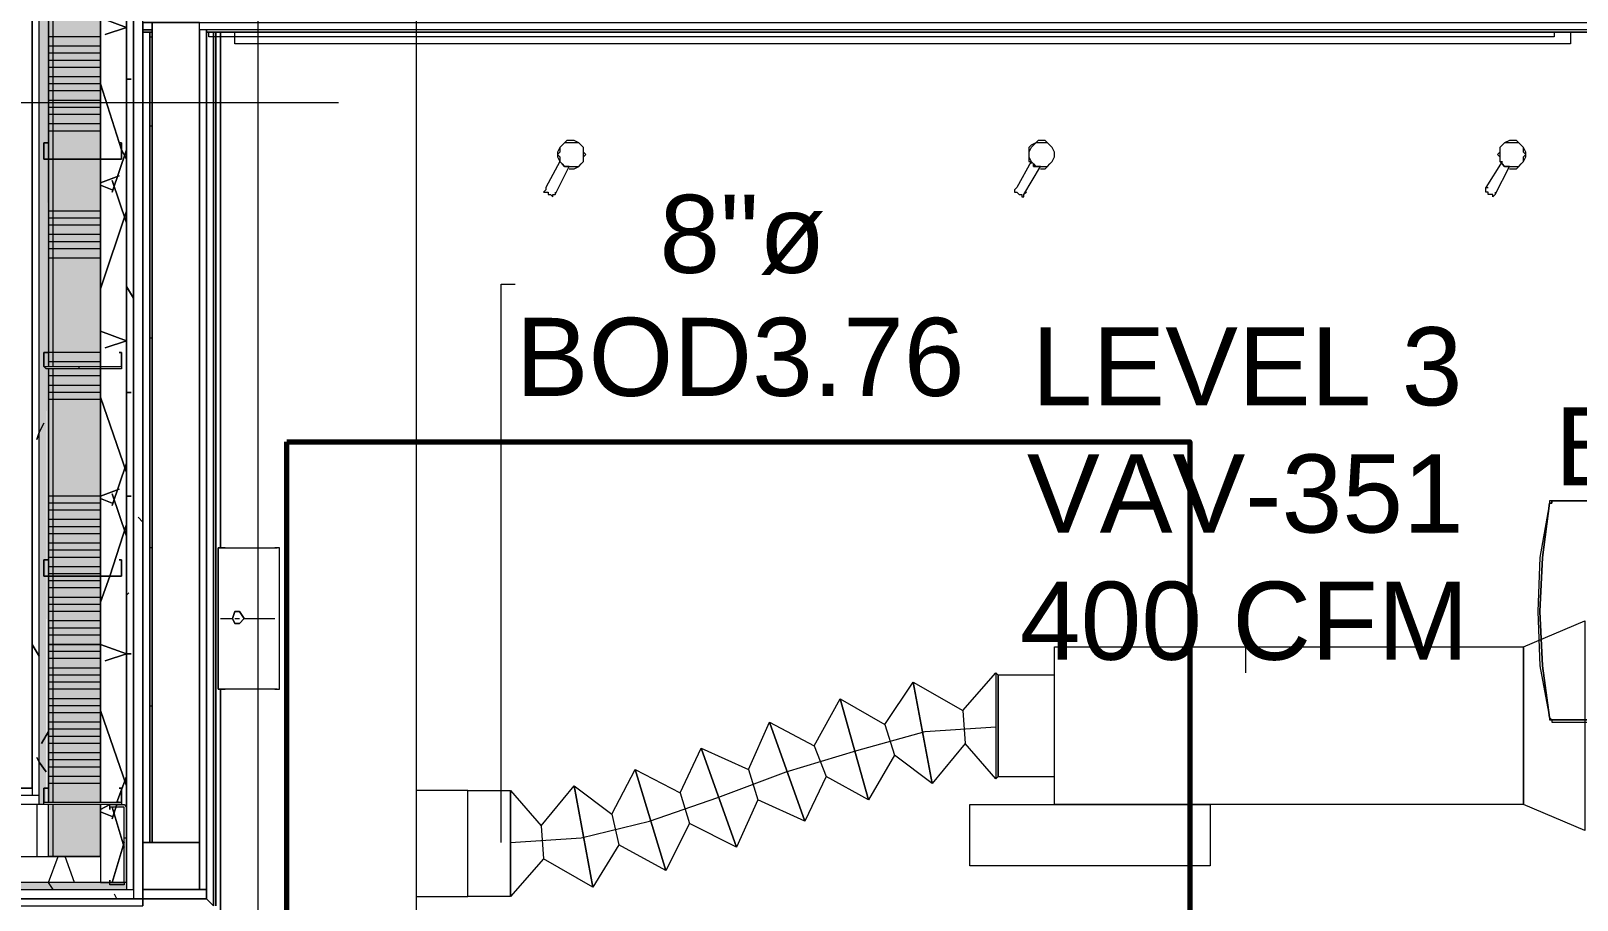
# Model space of a CAD drawing. Header units: metres. Extents: x -2 to 237, y -8 to 52.
# Drawn here: x 30.964 to 33.971, y 26.922 to 28.612 of the extents above; entities that cross this region are included whole.
import ezdxf

# ---------------------------------------------------------------- set-up
doc = ezdxf.new("R2010")
doc.units = ezdxf.units.M
doc.layers.add('HVAC - Ductos', color=5, linetype='Continuous', lineweight=0)
doc.layers.add('PDF_Text', color=7, linetype='Continuous', lineweight=0)
doc.layers.add('PDF_Geometry', color=7, linetype='Continuous', lineweight=0, true_color=0xaaaaaa)
doc.layers.add('PDF_Solid Fills', color=7, linetype='Continuous', lineweight=0, true_color=0xffffff)
doc.styles.add('PDF Helvetica', font='')
doc.styles.get('PDF Helvetica').set_extended_font_data('Helvetica')

msp = doc.modelspace()

# ---------------------------------------------------------------- hatches: boundary and pattern name
at = {"layer": 'PDF_Solid Fills', "lineweight": 0, "transparency": 33554559}
h = msp.add_hatch(color=256, dxfattribs=at)
h.paths.add_polyline_path([(31.0994, 29.989), (31.0994, 30.4884), (30.9986, 30.4884), (30.9986, 29.989)])
h.paths.add_polyline_path([(31.0994, 27.1072), (30.9986, 27.1072), (30.9986, 27.0064), (31.0994, 27.0064)])
h.paths.add_polyline_path([(31.0994, 27.9547), (30.9986, 27.9547), (30.9986, 27.1118), (31.0994, 27.1118)])
h.paths.add_polyline_path([(31.0994, 29.9844), (30.9986, 29.9844), (30.9986, 27.9593), (31.0994, 27.9593)])
h = msp.add_hatch(color=256, dxfattribs=at)
h.paths.add_polyline_path([(31.0994, 29.989), (31.0994, 30.4884), (30.9986, 30.4884), (30.9986, 29.989)])
h.paths.add_polyline_path([(31.0994, 27.1072), (30.9986, 27.1072), (30.9986, 27.0064), (31.0994, 27.0064)])
h.paths.add_polyline_path([(31.0994, 27.9547), (30.9986, 27.9547), (30.9986, 27.1118), (31.0994, 27.1118)])
h.paths.add_polyline_path([(31.0994, 29.9844), (30.9986, 29.9844), (30.9986, 27.9593), (31.0994, 27.9593)])
for points in [[(30.994, 29.989), (30.9986, 30.4746), (30.9803, 30.4746), (30.9803, 27.1072), (30.994, 27.1118), (30.9986, 29.9844)], [(30.994, 27.1118), (30.9986, 30.4746), (30.9803, 30.4746), (30.9803, 27.1072)], [(30.6733, 26.9514), (30.6733, 26.956), (29.615, 26.956), (29.615, 26.9423), (31.1499, 26.9423), (31.1499, 26.956), (30.7009, 26.956)]]:
    msp.add_hatch(color=256, dxfattribs=at).paths.add_polyline_path(points)
h = msp.add_hatch(color=256, dxfattribs=at)
h.paths.add_polyline_path([(31.1177, 27.1072), (31.1452, 27.1026), (31.1452, 27.1072)])
h.paths.add_polyline_path([(31.1452, 26.956), (31.1177, 26.956), (31.1452, 26.9514)])

# ---------------------------------------------------------------- linework, layer by layer
at = {"layer": 'HVAC - Ductos', "lineweight": 0}
for points in [[(31.7134, 30.6625), (31.7134, 26.8552), (31.4064, 26.8552), (31.4064, 30.6625)], [(33.9859, 27.0568), (33.8667, 27.1072), (33.8667, 27.4141), (33.9859, 27.4645)], [(32.955, 27.4141), (33.8667, 27.4141), (33.8667, 27.1072), (32.955, 27.1072)], [(32.8451, 27.3591), (32.8451, 27.3546), (32.8451, 27.3362), (32.8451, 27.3088), (32.8451, 27.2767), (32.8451, 27.2446), (32.8451, 27.208), (32.8451, 27.185), (32.8451, 27.1667), (32.8451, 27.1622), (32.955, 27.1622), (32.955, 27.1713), (32.955, 27.1896), (32.955, 27.208), (32.955, 27.2354), (32.955, 27.2584), (32.955, 27.2858), (32.955, 27.3088), (32.955, 27.3317), (32.955, 27.3454), (32.955, 27.3546), (32.955, 27.3591), (32.8451, 27.3591), (32.8405, 27.3637), (32.8405, 27.3546), (32.8405, 27.3362), (32.8405, 27.3088), (32.8405, 27.2767), (32.8405, 27.24), (32.8405, 27.208), (32.8405, 27.1804), (32.8405, 27.1667), (32.8405, 27.1576), (32.8451, 27.1622), (32.8451, 27.1667), (32.8451, 27.185), (32.8451, 27.208), (32.8451, 27.2446), (32.8451, 27.2767), (32.8451, 27.3088), (32.8451, 27.3362), (32.8451, 27.3546)], [(32.8451, 27.3591), (32.8451, 27.3546), (32.8451, 27.3454), (32.8451, 27.3317), (32.8451, 27.3088), (32.8451, 27.2858), (32.8451, 27.2584), (32.8451, 27.2354), (32.8451, 27.208), (32.8451, 27.1896), (32.8451, 27.1713), (32.8451, 27.1622), (32.8451, 27.1713), (32.8451, 27.1896), (32.8451, 27.208), (32.8451, 27.2354), (32.8451, 27.2584), (32.8451, 27.2858), (32.8451, 27.3088), (32.8451, 27.3317), (32.8451, 27.3454), (32.8451, 27.3546)], [(31.8966, 27.1346), (31.8966, 27.1301), (31.8966, 27.1209), (31.8966, 27.1026), (31.8966, 27.0842), (31.8966, 27.0568), (31.8966, 27.0339), (31.8966, 27.0064), (31.8966, 26.9835), (31.8966, 26.9605), (31.8966, 26.9422), (31.8966, 26.9331), (31.8966, 26.9285), (31.8966, 26.9331), (31.8966, 26.9422), (31.8966, 26.9605), (31.8966, 26.9835), (31.8966, 27.0064), (31.8966, 27.0339), (31.8966, 27.0568), (31.8966, 27.0842), (31.8966, 27.1026), (31.8966, 27.1209), (31.8966, 27.1301)], [(31.8966, 26.9285), (31.8966, 27.1346)], [(32.7901, 26.988), (32.7901, 27.1072), (33.2574, 27.1072), (33.2574, 26.988)]]:
    msp.add_lwpolyline(points, close=True, dxfattribs=at)
for points in [[(31.5622, 28.4725), (30.7788, 28.4725)], [(31.8784, 27.0339), (31.8784, 28.1197), (31.9058, 28.1197)], [(33.3261, 27.4141), (33.3261, 27.3637)], [(32.7763, 27.2904), (32.8405, 27.3637), (32.8405, 27.1576), (32.7809, 27.2263), (32.7167, 27.1484), (32.6801, 27.3454), (32.7763, 27.2904), (32.7809, 27.2263)], [(32.8405, 27.3637), (32.8405, 27.3546), (32.8405, 27.3362), (32.8405, 27.3088), (32.8405, 27.2767), (32.8405, 27.24), (32.8405, 27.208), (32.8405, 27.1804), (32.8405, 27.1667), (32.8405, 27.1576)], [(32.6251, 27.2629), (32.6801, 27.3454), (32.7167, 27.1484), (32.6434, 27.2034), (32.593, 27.1164), (32.5381, 27.3133), (32.6251, 27.2629), (32.6434, 27.2034)], [(32.4877, 27.2217), (32.5381, 27.3133), (32.593, 27.1164), (32.5106, 27.1622), (32.4694, 27.0751), (32.4006, 27.2675), (32.4877, 27.2217), (32.5106, 27.1622)], [(31.8966, 27.0339), (32.0341, 27.043), (32.1669, 27.0751), (32.2998, 27.1209), (32.4327, 27.1713), (32.5702, 27.2126), (32.703, 27.2492), (32.8405, 27.2584)], [(32.3594, 27.1759), (32.4006, 27.2675), (32.4694, 27.0751), (32.3777, 27.1164), (32.3365, 27.0247), (32.2677, 27.2171), (32.3594, 27.1759), (32.3777, 27.1164)], [(32.2265, 27.1301), (32.2677, 27.2171), (32.3365, 27.0247), (32.2449, 27.0705), (32.199, 26.9789), (32.1395, 27.1759), (32.2265, 27.1301), (32.2449, 27.0705)], [(32.0936, 27.0888), (32.1395, 27.1759), (32.199, 26.9789), (32.1074, 27.0293), (32.057, 26.9468), (32.0204, 27.1438), (32.0936, 27.0888), (32.1074, 27.0293)], [(31.9562, 27.0659), (32.0204, 27.1438), (32.057, 26.9468), (31.9608, 27.0018), (31.8966, 26.9285), (31.8142, 26.9285), (31.8142, 26.9331), (31.8142, 26.9422), (31.8142, 26.9605), (31.8142, 26.9835), (31.8142, 27.0064), (31.8142, 27.0339), (31.8142, 27.0568), (31.8142, 27.0842), (31.8142, 27.1026), (31.8142, 27.1209), (31.8142, 27.1301), (31.8142, 27.1346), (31.7134, 27.1346), (31.7134, 27.1301), (31.7134, 27.1209), (31.7134, 27.1026), (31.7134, 27.0842), (31.7134, 27.0568), (31.7134, 27.0339), (31.7134, 27.0064), (31.7134, 26.9835), (31.7134, 26.9605), (31.7134, 26.9422), (31.7134, 26.9331), (31.7134, 26.9285), (31.8142, 26.9285), (31.8142, 26.9331), (31.8142, 26.9422), (31.8142, 26.9605), (31.8142, 26.9835), (31.8142, 27.0064), (31.8142, 27.0339), (31.8142, 27.0568), (31.8142, 27.0842), (31.8142, 27.1026), (31.8142, 27.1209), (31.8142, 27.1301), (31.8142, 27.1346), (31.8966, 27.1346), (31.9562, 27.0659), (31.9608, 27.0018)]]:
    msp.add_lwpolyline(points, dxfattribs=at)
at = {"layer": 'PDF_Geometry', "lineweight": 0}
for points in [[(31.1819, 29.3934), (31.1819, 30.6579), (31.1636, 30.6579), (31.1636, 26.9239), (31.1819, 26.9239), (31.1819, 28.6283), (31.1819, 26.9239), (31.1819, 30.6717), (31.1819, 29.3934), (31.1819, 30.4563), (31.1819, 30.6579), (31.1819, 30.6717), (29.615, 30.6717)], [(29.615, 26.9422), (30.9666, 26.9422), (31.1499, 26.9422), (31.1636, 26.9422), (31.1636, 30.4563), (31.1636, 30.6396), (31.1636, 30.6579), (29.615, 30.6579)], [(31.1499, 30.5892), (31.1499, 26.956), (31.1499, 30.4563), (31.1499, 30.5892), (31.1499, 30.6396), (29.615, 30.6396)], [(30.9986, 27.1072), (30.9803, 27.1072), (30.9803, 30.4746), (30.9986, 30.4746), (30.9986, 30.3922), (30.9986, 29.989), (30.9986, 30.3922), (30.9986, 30.4884), (31.0994, 30.4884), (31.0994, 30.3922), (31.0994, 29.989), (31.0994, 30.3922), (31.0994, 30.5892), (31.0994, 30.4884), (31.0994, 30.4563), (31.0994, 30.3922), (31.0994, 29.989), (30.9986, 29.989), (30.9986, 30.3922), (30.9986, 30.4563), (30.9986, 30.4746), (30.9986, 30.4884), (29.615, 30.4884)], [(29.615, 27.1255), (30.9666, 27.1255), (30.9803, 27.1255), (30.9803, 30.4563), (30.9803, 30.4746), (29.615, 30.4746)], [(29.615, 27.1392), (30.9666, 27.1392), (30.9666, 30.4563), (30.9666, 27.1392), (30.9666, 30.4563), (29.615, 30.4563)], [(30.9666, 30.4563), (30.9666, 27.1392), (30.9666, 30.4563)], [(30.9986, 27.9593), (30.9986, 28.3625), (30.9986, 28.7703), (30.9986, 29.1735), (30.9986, 29.5813), (30.9986, 29.9844)], [(31.0078, 27.9593), (31.0078, 28.3625), (31.0078, 28.7703), (31.0078, 29.1735), (31.0078, 29.5813), (31.0078, 29.9844)], [(31.0994, 27.1118), (31.0994, 27.5516), (31.0994, 27.9593), (31.0994, 28.3625), (31.0994, 28.7703), (31.0994, 29.1735), (31.0994, 29.5813), (31.0994, 29.9844)], [(29.6425, 25.5769), (29.6425, 26.8964), (29.6379, 26.901), (29.6333, 26.9055), (29.6287, 26.9101), (29.6287, 25.5678), (29.6287, 26.9101), (29.615, 26.9239), (30.9666, 26.9239), (31.1636, 26.9239), (31.1819, 26.9239), (30.7191, 26.9239), (30.7191, 26.9101), (31.1819, 26.9101), (31.1819, 26.9239), (31.1819, 28.6283), (34.1875, 28.6283), (39.7175, 28.6283)], [(34.1875, 28.6145), (31.3056, 28.6145), (31.3056, 28.6099), (31.3194, 28.6099), (31.3194, 26.9101), (31.3056, 26.9239), (31.1819, 26.9239), (31.1819, 27.0339), (31.1819, 28.6099), (31.2003, 28.6099), (31.1819, 28.6099), (31.1819, 27.0339), (31.1819, 26.9422), (31.2919, 26.9422), (31.3056, 26.9422), (31.3056, 28.6145), (31.2919, 28.6145), (31.2919, 26.9422), (31.2919, 27.0339), (31.2003, 27.0339), (31.2919, 27.0339), (31.2919, 28.6283), (31.2003, 28.6283), (31.2003, 27.0339)], [(31.2003, 27.0613), (31.2003, 27.0339), (31.1819, 27.0339), (31.2003, 27.0339), (31.2003, 28.6099), (31.2003, 28.6145), (31.1819, 28.6145), (31.2003, 28.6145), (31.2003, 28.6283), (31.1819, 28.6283)], [(31.0994, 28.6008), (30.9986, 28.6008)], [(31.1957, 27.0339), (31.1957, 28.6099), (31.1957, 27.0339), (31.1957, 28.6099), (31.1957, 27.0339), (31.1957, 28.6099), (31.1957, 27.0339), (31.1957, 28.6099), (31.1957, 27.0339), (31.1957, 28.6099), (31.1957, 27.0339), (31.1957, 27.0613)], [(31.1957, 28.6099), (31.1957, 27.0339), (31.1957, 28.6099)], [(31.1957, 28.5687), (31.1957, 28.6008), (31.2003, 28.6008), (31.2003, 28.5733)], [(34.0088, 28.6099), (34.0088, 27.6982), (34.0088, 28.6099), (34.0088, 27.6982), (34.0088, 28.6099), (34.0088, 27.6982), (34.0088, 28.6099), (34.0225, 28.6099), (31.3056, 28.6099), (31.3194, 28.6099), (31.3194, 26.9101), (31.3194, 28.6099), (31.3194, 26.9101), (31.3056, 26.9239), (31.3056, 27.0339), (31.3056, 28.6099), (31.3056, 26.9239), (31.3194, 26.9101), (31.3194, 28.6099), (31.3194, 26.9101), (31.3194, 28.6099), (31.3194, 26.9101)], [(31.3056, 28.6099), (31.3056, 28.6099)], [(31.3056, 26.9239), (31.3056, 28.6099), (31.3056, 26.9239)], [(31.3194, 26.9101), (31.3056, 26.9239), (31.3056, 28.6099), (34.0225, 28.6099)], [(31.324, 26.9101), (31.324, 28.6099), (31.324, 26.9101), (31.324, 28.6099), (31.324, 26.9101), (31.324, 28.6099), (31.324, 26.9101)], [(31.0994, 28.5825), (30.9986, 28.5825)], [(31.0994, 28.5687), (30.9986, 28.5687)], [(32.199, 28.587), (31.411, 28.587)], [(33.0696, 28.587), (32.2495, 28.587)], [(33.908, 28.587), (33.12, 28.587)], [(31.0994, 28.5549), (30.9986, 28.5549)], [(31.0994, 28.5412), (30.9986, 28.5412)], [(31.0994, 28.5229), (30.9986, 28.5229)], [(31.0994, 28.5091), (30.9986, 28.5091)], [(31.0994, 28.4954), (30.9986, 28.4954)], [(31.0994, 28.4771), (30.9986, 28.4771)], [(31.0994, 28.4633), (30.9986, 28.4633)], [(31.0994, 28.4496), (30.9986, 28.4496)], [(31.2003, 28.4541), (31.2003, 28.4267), (31.1957, 28.4267), (31.1957, 28.4541)], [(31.0994, 28.4313), (30.9986, 28.4313)], [(31.0994, 28.4175), (30.9986, 28.4175)], [(30.9986, 28.3946), (30.9986, 28.3946)], [(31.1361, 28.3946), (31.1361, 28.3946)], [(32.0112, 28.3442), (32.0158, 28.3442), (32.0204, 28.3442), (32.0295, 28.3488), (32.0341, 28.3534), (32.0387, 28.3579), (32.0387, 28.3671), (32.0432, 28.3717), (32.0387, 28.3763), (32.0387, 28.3854), (32.0341, 28.39), (32.0295, 28.3946), (32.0204, 28.3992), (32.0158, 28.3992), (32.0066, 28.3992), (32.002, 28.3946), (31.9974, 28.39), (31.9928, 28.3854), (31.9883, 28.3763), (31.9883, 28.3717), (31.9883, 28.3671), (31.9928, 28.3579)], [(32.9275, 28.3442), (32.9367, 28.3442), (32.9412, 28.3488), (32.9458, 28.3534), (32.9504, 28.3579), (32.955, 28.3671), (32.955, 28.3717), (32.955, 28.3763), (32.9504, 28.3854), (32.9458, 28.39), (32.9412, 28.3946), (32.9367, 28.3992), (32.9275, 28.3992), (32.9229, 28.3992), (32.9183, 28.3946), (32.9092, 28.39), (32.9046, 28.3854), (32.9046, 28.3763), (32.9046, 28.3717), (32.9046, 28.3671), (32.9046, 28.3579), (32.9092, 28.3579)], [(33.8393, 28.3442), (33.8439, 28.3442), (33.853, 28.3442), (33.8576, 28.3488), (33.8621, 28.3534), (33.8667, 28.3579), (33.8713, 28.3671), (33.8713, 28.3717), (33.8713, 28.3763), (33.8667, 28.3854), (33.8621, 28.39), (33.8576, 28.3946), (33.853, 28.3992), (33.8439, 28.3992), (33.8393, 28.3992), (33.8301, 28.3946), (33.8255, 28.39), (33.8209, 28.3854), (33.8209, 28.3763), (33.8163, 28.3717), (33.8209, 28.3671), (33.8209, 28.3579), (33.8255, 28.3579)], [(31.1407, 28.3625), (31.1407, 28.3625)], [(31.1407, 28.3625), (31.1407, 28.3625)], [(32.0112, 28.3488), (32.0066, 28.3488), (32.002, 28.3488), (31.9974, 28.3534), (31.9928, 28.3579), (31.9654, 28.3076), (31.9654, 28.303), (31.9608, 28.2984), (31.9654, 28.2984), (31.97, 28.2984), (31.97, 28.2938), (31.9746, 28.2938), (31.9791, 28.2892), (31.9791, 28.2938), (31.9837, 28.2938)], [(31.9837, 28.2984), (31.9837, 28.2938), (32.0112, 28.3488), (32.0066, 28.3488), (32.002, 28.3488), (31.9974, 28.3534)], [(32.9092, 28.3534), (32.9092, 28.3579), (32.8817, 28.3076), (32.8771, 28.303), (32.8771, 28.2984), (32.8817, 28.2984), (32.8863, 28.2938), (32.8909, 28.2938), (32.8909, 28.2892), (32.8954, 28.2892), (32.8954, 28.2938)], [(32.9, 28.2984), (32.8954, 28.2938), (32.9275, 28.3488), (32.9229, 28.3488), (32.9183, 28.3488), (32.9138, 28.3488), (32.9138, 28.3534), (32.9138, 28.3488), (32.9183, 28.3488), (32.9229, 28.3488)], [(33.8393, 28.3488), (33.8347, 28.3488), (33.8301, 28.3488), (33.8255, 28.3534), (33.8255, 28.3579), (33.7935, 28.3076), (33.7981, 28.3076)], [(33.8117, 28.2984), (33.8117, 28.2938), (33.8393, 28.3488), (33.8347, 28.3488), (33.8301, 28.3488), (33.8255, 28.3534)], [(31.9654, 28.3076), (31.9654, 28.3076)], [(32.8817, 28.3076), (32.8817, 28.3076)], [(33.8117, 28.2938), (33.8072, 28.2892), (33.8072, 28.2938), (33.8026, 28.2938), (33.7981, 28.2938), (33.7981, 28.2984), (33.7935, 28.2984), (33.7935, 28.303), (33.7935, 28.3076)], [(31.0994, 28.2618), (30.9986, 28.2618)], [(31.0994, 28.248), (30.9986, 28.248)], [(31.0994, 28.2342), (30.9986, 28.2342)], [(31.0994, 28.2159), (30.9986, 28.2159)], [(31.0994, 28.2022), (30.9986, 28.2022)], [(31.0994, 28.1884), (30.9986, 28.1884)], [(31.0994, 28.1701), (30.9986, 28.1701)], [(31.2003, 28.0143), (31.1957, 28.0143), (31.1957, 28.0189), (31.1957, 28.0464)], [(31.2003, 28.0464), (31.2003, 28.0189)], [(31.0994, 27.9869), (30.9986, 27.9869)], [(30.9986, 27.9869), (30.9986, 27.9869)], [(31.0994, 27.9685), (30.9986, 27.9685)], [(31.1361, 27.9869), (31.1361, 27.9869)], [(31.0994, 27.9547), (30.9986, 27.9547), (30.9986, 27.5516), (30.9986, 27.1118), (30.9986, 27.5516), (30.9986, 27.9547), (30.9986, 27.5516), (30.9986, 27.1118)], [(31.0994, 27.9411), (30.9986, 27.9411)], [(31.0078, 27.1118), (31.0078, 27.5516), (31.0078, 27.9547)], [(31.1407, 27.9593), (31.1407, 27.9593)], [(31.0994, 27.9227), (30.9986, 27.9227)], [(31.0994, 27.9089), (30.9986, 27.9089)], [(31.0994, 27.8952), (30.9986, 27.8952)], [(31.0994, 27.7074), (30.9986, 27.7074)], [(31.0994, 27.6936), (30.9986, 27.6936)], [(31.0994, 27.6798), (30.9986, 27.6798)], [(31.0994, 27.6616), (30.9986, 27.6616)], [(31.0994, 27.6478), (30.9986, 27.6478)], [(31.0994, 27.634), (30.9986, 27.634)], [(31.2003, 27.634), (31.2003, 27.6066), (31.1957, 27.6066), (31.1957, 27.6386)], [(31.0994, 27.6157), (30.9986, 27.6157)], [(31.0994, 27.602), (30.9986, 27.602)], [(31.3423, 27.6066), (31.3377, 27.6066), (31.3286, 27.6066), (31.4385, 27.6066)], [(31.4064, 27.6066), (31.4156, 27.6066), (31.4293, 27.6066)], [(31.4385, 27.3317), (31.443, 27.3317), (31.4476, 27.3317), (31.4476, 27.6066), (31.443, 27.6066), (31.4385, 27.6066), (31.443, 27.6066)], [(31.0994, 27.5882), (30.9986, 27.5882)], [(30.9986, 27.5837), (30.9986, 27.5837)], [(31.1361, 27.5837), (31.1361, 27.5837)], [(31.0994, 27.5699), (30.9986, 27.5699)], [(31.0994, 27.5562), (30.9986, 27.5562)], [(31.0994, 27.5424), (30.9986, 27.5424)], [(31.1407, 27.5516), (31.1407, 27.5516)], [(31.1407, 27.5516), (31.1407, 27.5516)], [(31.0994, 27.5287), (30.9986, 27.5287)], [(31.0994, 27.5103), (30.9986, 27.5103)], [(31.0994, 27.4966), (30.9986, 27.4966)], [(31.0994, 27.4829), (30.9986, 27.4829)], [(31.0994, 27.4645), (30.9986, 27.4645)], [(31.0994, 27.4508), (30.9986, 27.4508)], [(31.3331, 27.4691), (31.356, 27.4691)], [(31.3606, 27.4691), (31.3698, 27.4691)], [(31.3789, 27.4691), (31.4202, 27.4691), (31.4385, 27.4691)], [(31.0994, 27.4371), (30.9986, 27.4371)], [(31.0994, 27.4049), (30.9986, 27.4049)], [(31.0994, 27.3913), (30.9986, 27.3913)], [(31.0994, 27.3729), (30.9986, 27.3729)], [(31.0994, 27.3591), (30.9986, 27.3591)], [(31.0994, 27.3454), (30.9986, 27.3454)], [(31.0994, 27.3317), (30.9986, 27.3317)], [(31.443, 27.3317), (31.4385, 27.3317), (31.3286, 27.3317), (31.3377, 27.3317), (31.3423, 27.3317)], [(31.4293, 27.3317), (31.4156, 27.3317), (31.4064, 27.3317)], [(31.0994, 27.3133), (30.9986, 27.3133)], [(31.0994, 27.2996), (30.9986, 27.2996)], [(31.0994, 27.2858), (30.9986, 27.2858)], [(31.1957, 27.2675), (31.1957, 27.2996), (31.2003, 27.2996), (31.2003, 27.2675)], [(31.0994, 27.2675), (30.9986, 27.2675)], [(31.0994, 27.2538), (30.9986, 27.2538)], [(31.0994, 27.24), (30.9986, 27.24)], [(31.0994, 27.2263), (30.9986, 27.2263)], [(31.0994, 27.208), (30.9986, 27.208)], [(31.0994, 27.1942), (30.9986, 27.1942)], [(31.0994, 27.1804), (30.9986, 27.1804)], [(31.0994, 27.1622), (30.9986, 27.1622)], [(30.9666, 27.1392), (30.9666, 27.1392)], [(30.9666, 27.1392), (30.9666, 27.1392)], [(30.9666, 27.1392), (30.9666, 27.1392)], [(31.0994, 27.1484), (30.9986, 27.1484)], [(30.9986, 27.1392), (30.9986, 27.1392)], [(31.1361, 27.1392), (31.1361, 27.1392)], [(31.0994, 27.1072), (31.0994, 26.956), (31.1453, 26.956), (31.0994, 26.956), (30.9666, 26.956), (30.6733, 26.956), (29.6883, 26.956)], [(30.9757, 27.1072), (30.9757, 27.0064)], [(31.0078, 27.0064), (31.0078, 27.1072)], [(31.1177, 27.098), (31.1177, 27.098)], [(31.1407, 27.1118), (31.1407, 27.1118)], [(31.1453, 27.1026), (31.1453, 27.1026)], [(31.1177, 26.9605), (31.1177, 26.9605)], [(31.1453, 26.956), (31.1453, 26.956)], [(30.9666, 26.9239), (31.1636, 26.9239)], [(31.1636, 26.9239), (31.1636, 26.9239)], [(31.1819, 26.9101), (31.1819, 26.9239), (31.1819, 26.9101)], [(31.1819, 26.9239), (31.3056, 26.9239), (31.1819, 26.9239)], [(31.3056, 26.9239), (31.3056, 26.9239)]]:
    msp.add_lwpolyline(points, dxfattribs=at)
for points in [[(29.615, 26.9239), (30.9666, 26.9239), (31.1819, 26.9239), (31.1819, 30.4563), (31.1819, 30.6717), (29.615, 30.6717), (29.615, 30.4563), (30.9666, 30.4563), (30.9666, 27.1392), (29.615, 27.1392)], [(31.1499, 30.6396), (31.1499, 26.9422), (31.1636, 26.9422), (31.1636, 30.6396)], [(30.9803, 27.1255), (30.9803, 30.4563), (30.9666, 30.4563), (30.9666, 27.1255)], [(30.9986, 27.9593), (30.9986, 28.3625), (30.9986, 28.7703), (30.9986, 29.1735), (30.9986, 29.5813), (30.9986, 29.9844), (30.9986, 29.5813), (30.9986, 29.1735), (30.9986, 28.7703), (30.9986, 28.3625)], [(31.0994, 27.1118), (31.0994, 27.5516), (31.0994, 27.9593), (31.0994, 28.3625), (31.0994, 28.7703), (31.0994, 29.1735), (31.0994, 29.5813), (31.0994, 29.9844), (31.0994, 29.5813), (31.0994, 29.1735), (31.0994, 28.7703), (31.0994, 28.3625), (31.0994, 27.9593), (31.0994, 27.5516)], [(33.9263, 28.6099), (33.9263, 28.6008), (31.3102, 28.6008), (31.3102, 28.6099)], [(31.3331, 27.6066), (31.3331, 28.6099), (31.3286, 28.6099), (31.3331, 28.6099)], [(33.9584, 28.6099), (33.9584, 28.587), (31.3606, 28.587), (31.3606, 28.6099)], [(31.1407, 28.3625), (30.994, 28.3625), (30.9895, 28.3625), (30.9895, 28.3946), (30.9986, 28.3946), (30.9895, 28.3946), (30.9895, 28.3625), (30.994, 28.3625), (31.1407, 28.3625), (31.1407, 28.3946)], [(31.1361, 28.3946), (31.1407, 28.3946)], [(32.0387, 28.3579), (32.0387, 28.3671), (32.0387, 28.3717), (32.0387, 28.3763), (32.0387, 28.3854), (32.0341, 28.39), (32.0295, 28.3946), (32.0204, 28.3946), (32.0158, 28.3946), (32.0066, 28.3946), (32.002, 28.3946), (31.9974, 28.39), (31.9928, 28.3854), (31.9928, 28.3763), (31.9883, 28.3717), (31.9928, 28.3671), (31.9928, 28.3579), (31.9974, 28.3534), (32.002, 28.3488), (32.0066, 28.3488), (32.0158, 28.3488), (32.0204, 28.3488), (32.0295, 28.3488), (32.0341, 28.3534)], [(32.9504, 28.3579), (32.955, 28.3671), (32.955, 28.3717), (32.955, 28.3763), (32.9504, 28.3854), (32.9458, 28.39), (32.9412, 28.3946), (32.9367, 28.3946), (32.9275, 28.3946), (32.9229, 28.3946), (32.9183, 28.3946), (32.9138, 28.39), (32.9092, 28.3854), (32.9046, 28.3763), (32.9046, 28.3717), (32.9046, 28.3671), (32.9092, 28.3579), (32.9138, 28.3534), (32.9183, 28.3488), (32.9229, 28.3488), (32.9275, 28.3488), (32.9367, 28.3488), (32.9412, 28.3488), (32.9458, 28.3534)], [(33.8667, 28.3579), (33.8667, 28.3671), (33.8713, 28.3717), (33.8667, 28.3763), (33.8667, 28.3854), (33.8621, 28.39), (33.8576, 28.3946), (33.8484, 28.3946), (33.8439, 28.3946), (33.8393, 28.3946), (33.8301, 28.3946), (33.8255, 28.39), (33.8209, 28.3854), (33.8209, 28.3763), (33.8209, 28.3717), (33.8209, 28.3671), (33.8209, 28.3579), (33.8255, 28.3534), (33.8301, 28.3488), (33.8393, 28.3488), (33.8439, 28.3488), (33.8484, 28.3488), (33.8576, 28.3488), (33.8621, 28.3534)], [(31.1407, 27.9593), (31.1407, 27.9547), (30.994, 27.9547), (30.9895, 27.9593), (30.9895, 27.9869), (30.9986, 27.9869), (30.9895, 27.9869), (30.9895, 27.9593), (30.994, 27.9593), (31.1407, 27.9593), (31.1407, 27.9869)], [(31.1361, 27.9869), (31.1407, 27.9869)], [(34.0179, 27.6982), (33.9263, 27.6982), (33.9217, 27.6982), (33.9171, 27.6982), (33.9171, 27.6936), (33.8988, 27.5882), (33.8943, 27.4829), (33.8988, 27.3775), (33.9171, 27.2767), (33.9171, 27.2721), (33.9217, 27.2721), (33.9217, 27.2675), (33.9263, 27.2675), (34.0179, 27.2675), (34.0179, 27.6982), (34.0179, 27.7028), (34.0179, 27.7074), (34.0179, 27.7028)], [(33.9905, 27.6982), (33.9263, 27.6982), (33.9217, 27.6982), (33.9217, 27.6936), (33.9171, 27.6936), (33.9034, 27.5882), (33.8988, 27.4829), (33.9034, 27.3775), (33.9171, 27.2767), (33.9217, 27.2721), (33.9263, 27.2721), (33.9905, 27.2721), (33.9263, 27.2721), (33.9217, 27.2721), (33.9171, 27.2767), (33.9034, 27.3775), (33.8988, 27.4829), (33.9034, 27.5882), (33.9171, 27.6936), (33.9217, 27.6936), (33.9217, 27.6982), (33.9263, 27.6982)], [(31.3286, 27.6066), (31.3286, 27.3317)], [(31.1407, 27.5516), (30.994, 27.5516), (30.9895, 27.5516), (30.9895, 27.5837), (30.9986, 27.5837), (30.9895, 27.5837), (30.9895, 27.5516), (30.994, 27.5516), (31.1407, 27.5516), (31.1407, 27.5837)], [(31.1361, 27.5837), (31.1407, 27.5837)], [(31.3789, 27.4691), (31.3698, 27.4599), (31.3606, 27.4599), (31.356, 27.4691), (31.3606, 27.4829), (31.3698, 27.4829)], [(31.356, 27.4691), (31.3606, 27.4599), (31.3698, 27.4599), (31.3789, 27.4691), (31.3698, 27.4829), (31.3606, 27.4829)], [(30.9986, 27.4187), (31.0994, 27.4187)], [(31.3331, 26.8964), (31.3331, 27.3317)], [(31.1407, 27.1118), (31.1407, 27.1072), (30.994, 27.1072), (30.9895, 27.1072), (30.9895, 27.1118), (30.9895, 27.1392), (30.9986, 27.1392), (30.9895, 27.1392), (30.9895, 27.1118), (30.994, 27.1118), (31.1407, 27.1118), (31.1407, 27.1392)], [(31.1361, 27.1392), (31.1407, 27.1392)], [(31.0994, 27.0064), (30.9986, 27.0064), (30.9986, 27.1072), (30.9803, 27.1072), (30.9666, 27.1072), (29.615, 27.1072), (29.615, 27.0064), (29.6929, 27.0064), (30.6733, 27.0064), (30.9666, 27.0064), (30.9986, 27.0064), (31.0994, 27.0064), (31.0994, 27.1072)], [(31.1453, 27.1072), (31.1499, 27.1026), (31.1499, 26.956), (31.1453, 26.956), (31.1453, 26.9514), (31.1177, 26.9514), (31.1177, 26.9605), (31.1177, 26.956), (31.1453, 26.956), (31.1453, 27.1026), (31.1177, 27.1026), (31.1177, 27.098), (31.1177, 27.1072)], [(31.3056, 26.9239), (31.3056, 26.9422), (31.1819, 26.9422), (31.1819, 26.9239)], [(31.1819, 26.9239), (31.3056, 26.9239)]]:
    msp.add_lwpolyline(points, close=True, dxfattribs=at)
at = {"layer": 'PDF_Geometry', "color": 254, "lineweight": 0, "true_color": 0xdddddd}
for points in [[(31.1499, 28.6191), (31.1086, 28.6054), (31.1499, 28.6191), (31.0994, 28.6374)], [(31.0994, 28.5091), (31.1407, 28.3809), (31.1499, 28.3625), (31.1407, 28.3809)], [(31.1499, 28.3809), (31.1223, 28.2984)], [(31.1361, 28.3305), (31.0994, 28.3167)], [(31.0994, 28.3121), (31.1223, 28.303)], [(31.1223, 28.3213), (31.1499, 28.2388)], [(31.1499, 28.2618), (31.0994, 28.1105)], [(31.1499, 28.0097), (31.1086, 27.996), (31.1499, 28.0097), (31.0994, 28.0281)], [(31.0994, 27.8998), (31.1499, 27.7532)], [(31.1499, 27.7715), (31.1223, 27.689)], [(31.1361, 27.7211), (31.0994, 27.7074)], [(31.0994, 27.7028), (31.1223, 27.6936)], [(31.1223, 27.712), (31.1499, 27.6295)], [(31.1499, 27.6524), (31.1177, 27.5516), (31.0994, 27.5012), (31.1177, 27.5516)], [(31.1499, 27.4004), (31.1086, 27.3867), (31.1499, 27.4004), (31.0994, 27.4187)], [(31.0994, 27.2904), (31.1499, 27.1438)], [(31.1499, 27.1622), (31.1315, 27.1118), (31.1361, 27.1118), (31.1315, 27.1118)], [(31.1269, 27.1072), (31.1177, 27.1072), (31.0994, 27.098), (31.1177, 27.1072)], [(31.0994, 27.0934), (31.1223, 27.0842)], [(31.1315, 27.1072), (31.1223, 27.0797)], [(31.1223, 27.1026), (31.1453, 27.0247)], [(31.1453, 27.0339), (31.1223, 26.956)], [(31.1499, 27.043), (31.1499, 27.0384)], [(31.1499, 27.0247), (31.1499, 27.0201)]]:
    msp.add_lwpolyline(points, close=True, dxfattribs=at)
at = {"layer": 'PDF_Geometry', "color": 254, "lineweight": 0, "true_color": 0xeaeaea}
for points in [[(31.159, 28.5183), (31.1499, 28.5183)], [(31.1499, 28.1151), (31.1636, 28.0922)], [(31.159, 27.9089), (31.1499, 27.9089)], [(30.9803, 27.8311), (30.9895, 27.8494), (30.9803, 27.8311), (30.9757, 27.8173)], [(31.159, 27.7074), (31.1499, 27.7074)], [(31.1727, 27.6662), (31.1819, 27.657)], [(31.1499, 27.5149), (31.1544, 27.5195)], [(30.9666, 27.4187), (30.9803, 27.3958)], [(31.159, 27.4004), (31.1499, 27.4004)], [(30.9849, 27.2263), (30.9986, 27.2492)], [(30.9803, 27.1896), (30.994, 27.1713), (30.9803, 27.1896), (30.9757, 27.1988)]]:
    msp.add_lwpolyline(points, close=True, dxfattribs=at)
at = {"layer": 'PDF_Geometry', "color": 254, "lineweight": 0, "true_color": 0xd2d2d2}
for points in [[(30.9895, 28.3946), (30.994, 28.3946)], [(31.0811, 28.3625), (31.0811, 28.3625)], [(31.0583, 27.9547), (31.0583, 27.9593)], [(31.1453, 27.043), (31.1499, 27.043)]]:
    msp.add_lwpolyline(points, dxfattribs=at)
at = {"layer": 'PDF_Geometry', "color": 232, "lineweight": 70, "true_color": 0xe91e64}
msp.add_lwpolyline([(31.4616, 27.813), (33.2176, 27.813), (33.2176, 26.4787), (31.4616, 26.4787)], close=True, dxfattribs=at)
at = {"layer": 'PDF_Geometry', "color": 254, "lineweight": 0, "true_color": 0xdddddd}
for points in [[(30.9986, 26.956), (31.017, 27.0064)], [(31.0491, 26.956), (31.0307, 27.0064)]]:
    msp.add_lwpolyline(points, dxfattribs=at)
at = {"layer": 'PDF_Geometry', "color": 254, "lineweight": 0, "true_color": 0xeaeaea}
for points in [[(31.0078, 26.9422), (30.9986, 26.956)], [(31.1315, 26.9239), (31.1269, 26.9331)]]:
    msp.add_lwpolyline(points, dxfattribs=at)

# ---------------------------------------------------------------- texts
at = {"layer": 'PDF_Text', "lineweight": 0, "char_height": 0.1519, "attachment_point": 4, "style": 'PDF Helvetica'}
for s, insert in [('8"ø', (32.1865, 28.2154)), ('BOD3.76', (31.907, 27.9771)), ('LEVEL 3', (32.9104, 27.9588)), ('BOD3.69', (33.9275, 27.803)), ('VAV-351', (32.9012, 27.7114)), ('400 CFM', (32.8875, 27.4639))]:
    msp.add_mtext(s, dxfattribs=dict(at, insert=insert))

doc.saveas('drawing.dxf')
